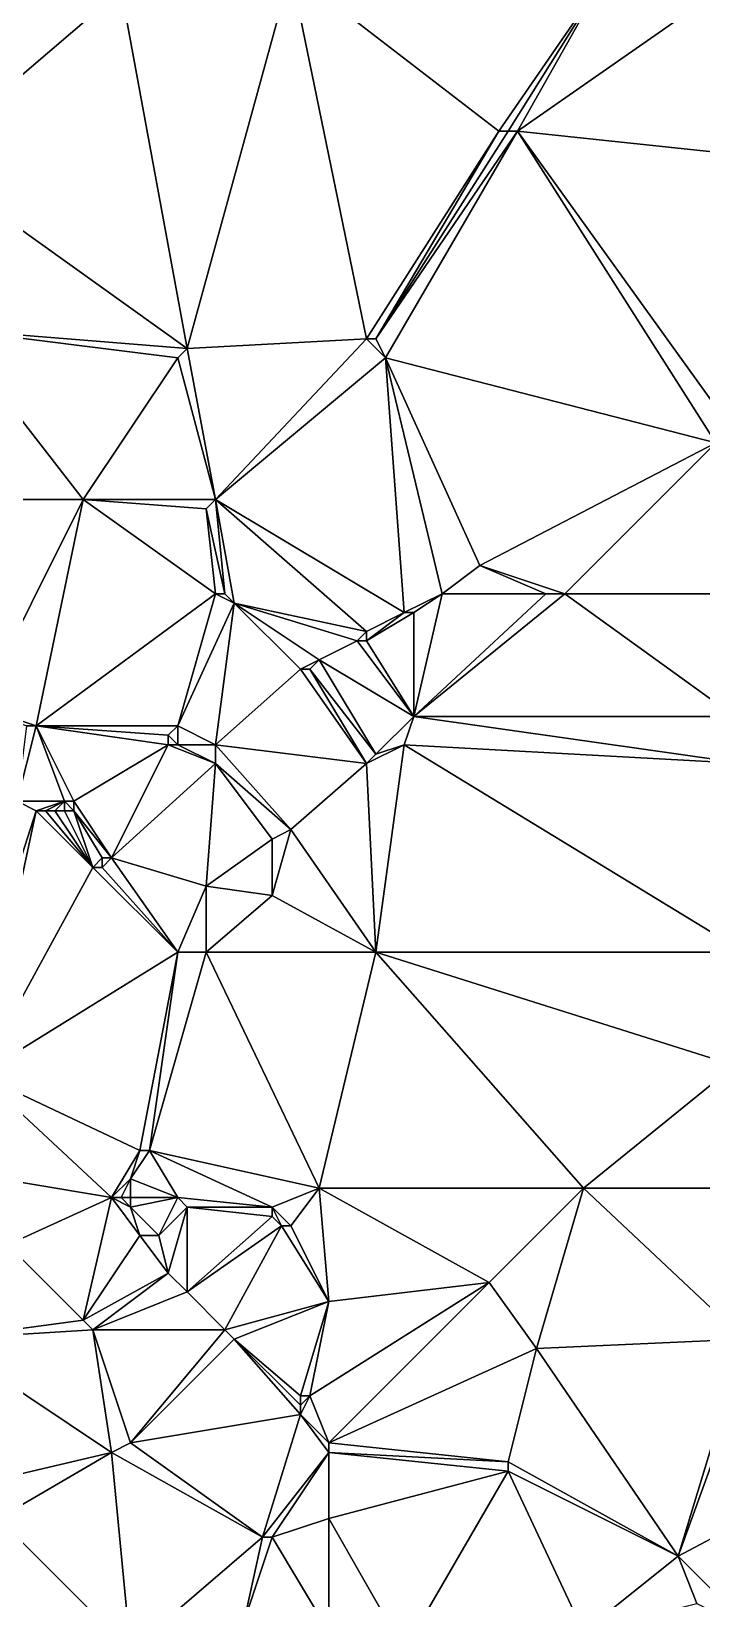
# Model space of a CAD drawing. Extents: x 2679276 to 2679656, y 1246784 to 1247152.
# Drawn here: x 2679405.5 to 2679441, y 1246981.5 to 1247064.5 of the extents above; entities that cross this region are included whole.
import ezdxf

# ---------------------------------------------------------------- set-up
doc = ezdxf.new("R2010")
doc.units = 0

msp = doc.modelspace()

# ---------------------------------------------------------------- linework, layer by layer
for points in [[(2679419.25, 1247067.75, 441.686), (2679410.25, 1247066.75, 442.341), (2679413.75, 1247047.75, 442.841)], [(2679419.25, 1247067.75, 441.686), (2679413.75, 1247047.75, 442.841), (2679423.25, 1247048.25, 442.678)], [(2679435.75, 1247067.25, 440.426), (2679419.25, 1247067.75, 441.686), (2679430.25, 1247059.25, 440.85)], [(2679419.25, 1247067.75, 441.686), (2679423.25, 1247048.25, 442.678), (2679430.25, 1247059.25, 440.85)], [(2679430.25, 1247059.25, 440.85), (2679430.75, 1247059.25, 440.814), (2679435.75, 1247067.25, 440.426)], [(2679430.75, 1247059.25, 440.814), (2679431.25, 1247059.25, 440.784), (2679435.75, 1247067.25, 440.426)], [(2679441.25, 1247066.25, 439.643), (2679435.75, 1247067.25, 440.426), (2679431.25, 1247059.25, 440.784)], [(2679399.75, 1247057.75, 443.353), (2679410.25, 1247066.75, 442.341), (2679400.75, 1247066.75, 443.074)], [(2679410.25, 1247066.75, 442.341), (2679399.75, 1247057.75, 443.353), (2679413.75, 1247047.75, 442.841)], [(2679450.25, 1247057.25, 440.6), (2679441.25, 1247066.25, 439.643), (2679431.25, 1247059.25, 440.784)], [(2679423.75, 1247048.25, 442.645), (2679430.25, 1247059.25, 440.85), (2679423.25, 1247048.25, 442.678)], [(2679430.25, 1247059.25, 440.85), (2679423.75, 1247048.25, 442.645), (2679430.75, 1247059.25, 440.814)], [(2679430.75, 1247059.25, 440.814), (2679423.75, 1247048.25, 442.645), (2679431.25, 1247059.25, 440.784)], [(2679424.25, 1247047.25, 442.669), (2679431.25, 1247059.25, 440.784), (2679423.75, 1247048.25, 442.645)], [(2679441.75, 1247042.75, 441.292), (2679431.25, 1247059.25, 440.784), (2679424.25, 1247047.25, 442.669)], [(2679450.25, 1247057.25, 440.6), (2679431.25, 1247059.25, 440.784), (2679442.75, 1247043.25, 441.163)], [(2679442.75, 1247043.25, 441.163), (2679431.25, 1247059.25, 440.784), (2679441.75, 1247042.75, 441.292)], [(2679413.75, 1247047.75, 442.841), (2679399.75, 1247057.75, 443.353), (2679401.25, 1247048.75, 444.703)], [(2679399.75, 1247039.75, 445.341), (2679408.25, 1247039.75, 444.123), (2679401.25, 1247048.75, 444.703)], [(2679413.25, 1247047.25, 442.897), (2679401.25, 1247048.75, 444.703), (2679408.25, 1247039.75, 444.123)], [(2679413.25, 1247047.25, 442.897), (2679413.75, 1247047.75, 442.841), (2679401.25, 1247048.75, 444.703)], [(2679413.75, 1247047.75, 442.841), (2679415.25, 1247039.75, 443.155), (2679423.25, 1247048.25, 442.678)], [(2679424.25, 1247047.25, 442.669), (2679423.25, 1247048.25, 442.678), (2679415.25, 1247039.75, 443.155)], [(2679423.75, 1247048.25, 442.645), (2679423.25, 1247048.25, 442.678), (2679424.25, 1247047.25, 442.669)], [(2679413.25, 1247047.25, 442.897), (2679408.25, 1247039.75, 444.123), (2679415.25, 1247039.75, 443.155)], [(2679413.25, 1247047.25, 442.897), (2679415.25, 1247039.75, 443.155), (2679413.75, 1247047.75, 442.841)], [(2679415.25, 1247039.75, 443.155), (2679425.25, 1247033.75, 442.677), (2679424.25, 1247047.25, 442.669)], [(2679424.25, 1247047.25, 442.669), (2679427.25, 1247034.75, 442.617), (2679429.25, 1247036.25, 442.51)], [(2679427.25, 1247034.75, 442.617), (2679424.25, 1247047.25, 442.669), (2679425.25, 1247033.75, 442.677)], [(2679424.25, 1247047.25, 442.669), (2679429.25, 1247036.25, 442.51), (2679441.75, 1247042.75, 441.292)], [(2679433.75, 1247034.75, 442.791), (2679441.75, 1247042.75, 441.292), (2679429.25, 1247036.25, 442.51)], [(2679433.75, 1247034.75, 442.791), (2679441.75, 1247034.75, 442.59), (2679441.75, 1247042.75, 441.292)], [(2679399.75, 1247039.75, 445.341), (2679402.75, 1247028.75, 446.389), (2679408.25, 1247039.75, 444.123)], [(2679405.75, 1247027.75, 446.138), (2679408.25, 1247039.75, 444.123), (2679402.75, 1247028.75, 446.389)], [(2679415.25, 1247034.75, 443.78), (2679408.25, 1247039.75, 444.123), (2679405.75, 1247027.75, 446.138)], [(2679414.75, 1247039.25, 443.224), (2679408.25, 1247039.75, 444.123), (2679415.25, 1247034.75, 443.78)], [(2679414.75, 1247039.25, 443.224), (2679415.25, 1247039.75, 443.155), (2679408.25, 1247039.75, 444.123)], [(2679415.25, 1247039.75, 443.155), (2679414.75, 1247039.25, 443.224), (2679415.75, 1247034.75, 443.72)], [(2679416.25, 1247034.25, 443.687), (2679423.25, 1247032.75, 442.929), (2679415.25, 1247039.75, 443.155)], [(2679425.25, 1247033.75, 442.677), (2679415.25, 1247039.75, 443.155), (2679423.25, 1247032.75, 442.929)], [(2679415.75, 1247034.75, 443.72), (2679416.25, 1247034.25, 443.687), (2679415.25, 1247039.75, 443.155)], [(2679415.25, 1247034.75, 443.78), (2679415.75, 1247034.75, 443.72), (2679414.75, 1247039.25, 443.224)], [(2679429.25, 1247036.25, 442.51), (2679427.25, 1247034.75, 442.617), (2679432.75, 1247034.75, 442.772)], [(2679433.75, 1247034.75, 442.791), (2679429.25, 1247036.25, 442.51), (2679432.75, 1247034.75, 442.772)], [(2679413.25, 1247027.75, 444.039), (2679415.25, 1247034.75, 443.78), (2679405.75, 1247027.75, 446.138)], [(2679413.25, 1247027.75, 444.039), (2679416.25, 1247034.25, 443.687), (2679415.25, 1247034.75, 443.78)], [(2679415.75, 1247034.75, 443.72), (2679415.25, 1247034.75, 443.78), (2679416.25, 1247034.25, 443.687)], [(2679425.75, 1247033.75, 442.666), (2679427.25, 1247034.75, 442.617), (2679425.25, 1247033.75, 442.677)], [(2679427.25, 1247034.75, 442.617), (2679425.75, 1247028.25, 443.851), (2679432.75, 1247034.75, 442.772)], [(2679425.75, 1247028.25, 443.851), (2679433.75, 1247034.75, 442.791), (2679432.75, 1247034.75, 442.772)], [(2679442.75, 1247028.25, 443.407), (2679433.75, 1247034.75, 442.791), (2679425.75, 1247028.25, 443.851)], [(2679425.75, 1247033.75, 442.666), (2679425.75, 1247028.25, 443.851), (2679427.25, 1247034.75, 442.617)], [(2679433.75, 1247034.75, 442.791), (2679442.75, 1247028.25, 443.407), (2679441.75, 1247034.75, 442.59)], [(2679415.25, 1247026.75, 444.033), (2679416.25, 1247034.25, 443.687), (2679413.25, 1247027.75, 444.039)], [(2679416.25, 1247034.25, 443.687), (2679415.25, 1247026.75, 444.033), (2679419.75, 1247030.75, 443.361)], [(2679416.25, 1247034.25, 443.687), (2679419.75, 1247030.75, 443.361), (2679420.75, 1247031.25, 443.238)], [(2679422.75, 1247032.25, 443.011), (2679416.25, 1247034.25, 443.687), (2679420.75, 1247031.25, 443.238)], [(2679423.25, 1247032.75, 442.929), (2679416.25, 1247034.25, 443.687), (2679422.75, 1247032.25, 443.011)], [(2679423.25, 1247032.75, 442.929), (2679423.25, 1247032.25, 442.987), (2679425.25, 1247033.75, 442.677)], [(2679425.25, 1247033.75, 442.677), (2679423.25, 1247032.25, 442.987), (2679425.75, 1247033.75, 442.666)], [(2679425.75, 1247028.25, 443.851), (2679425.75, 1247033.75, 442.666), (2679423.25, 1247032.25, 442.987)], [(2679422.75, 1247032.25, 443.011), (2679420.75, 1247031.25, 443.238), (2679425.75, 1247028.25, 443.851)], [(2679423.25, 1247032.25, 442.987), (2679423.25, 1247032.75, 442.929), (2679422.75, 1247032.25, 443.011)], [(2679423.25, 1247032.25, 442.987), (2679422.75, 1247032.25, 443.011), (2679425.75, 1247028.25, 443.851)], [(2679415.25, 1247026.75, 444.033), (2679423.25, 1247025.75, 444.423), (2679419.75, 1247030.75, 443.361)], [(2679420.25, 1247030.75, 443.332), (2679420.75, 1247031.25, 443.238), (2679419.75, 1247030.75, 443.361)], [(2679419.75, 1247030.75, 443.361), (2679423.25, 1247025.75, 444.423), (2679420.25, 1247030.75, 443.332)], [(2679420.25, 1247030.75, 443.332), (2679423.75, 1247026.25, 444.351), (2679420.75, 1247031.25, 443.238)], [(2679423.75, 1247026.25, 444.351), (2679420.25, 1247030.75, 443.332), (2679423.25, 1247025.75, 444.423)], [(2679425.75, 1247028.25, 443.851), (2679420.75, 1247031.25, 443.238), (2679423.75, 1247026.25, 444.351)], [(2679405.25, 1247027.75, 446.181), (2679405.75, 1247027.75, 446.138), (2679402.75, 1247028.75, 446.389)], [(2679425.75, 1247028.25, 443.851), (2679423.75, 1247026.25, 444.351), (2679425.25, 1247026.75, 444.161)], [(2679425.75, 1247028.25, 443.851), (2679425.25, 1247026.75, 444.161), (2679443.25, 1247025.75, 443.617)], [(2679443.25, 1247025.75, 443.617), (2679442.75, 1247028.25, 443.407), (2679425.75, 1247028.25, 443.851)], [(2679405.75, 1247027.75, 446.138), (2679404.75, 1247023.75, 446.038), (2679407.25, 1247023.75, 445.734)], [(2679405.25, 1247027.75, 446.181), (2679404.75, 1247023.75, 446.038), (2679405.75, 1247027.75, 446.138)], [(2679407.75, 1247023.75, 445.647), (2679405.75, 1247027.75, 446.138), (2679407.25, 1247023.75, 445.734)], [(2679412.75, 1247026.75, 444.191), (2679405.75, 1247027.75, 446.138), (2679407.75, 1247023.75, 445.647)], [(2679413.25, 1247027.75, 444.039), (2679405.75, 1247027.75, 446.138), (2679412.75, 1247027.25, 444.138)], [(2679405.75, 1247027.75, 446.138), (2679412.75, 1247026.75, 444.191), (2679412.75, 1247027.25, 444.138)], [(2679413.25, 1247027.75, 444.039), (2679412.75, 1247027.25, 444.138), (2679413.25, 1247026.75, 444.121)], [(2679412.75, 1247026.75, 444.191), (2679413.25, 1247026.75, 444.121), (2679412.75, 1247027.25, 444.138)], [(2679413.25, 1247027.75, 444.039), (2679413.25, 1247026.75, 444.121), (2679415.25, 1247026.75, 444.033)], [(2679412.75, 1247026.75, 444.191), (2679407.75, 1247023.75, 445.647), (2679409.75, 1247020.75, 446.209)], [(2679409.75, 1247020.75, 446.209), (2679415.25, 1247025.75, 444.226), (2679412.75, 1247026.75, 444.191)], [(2679413.25, 1247026.75, 444.121), (2679412.75, 1247026.75, 444.191), (2679415.25, 1247025.75, 444.226)], [(2679415.25, 1247026.75, 444.033), (2679413.25, 1247026.75, 444.121), (2679415.25, 1247025.75, 444.226)], [(2679419.25, 1247022.25, 444.603), (2679423.25, 1247025.75, 444.423), (2679415.25, 1247026.75, 444.033)], [(2679415.25, 1247025.75, 444.226), (2679419.25, 1247022.25, 444.603), (2679415.25, 1247026.75, 444.033)], [(2679423.75, 1247026.25, 444.351), (2679423.25, 1247025.75, 444.423), (2679425.25, 1247026.75, 444.161)], [(2679423.75, 1247015.75, 445.112), (2679425.25, 1247026.75, 444.161), (2679423.25, 1247025.75, 444.423)], [(2679423.75, 1247015.75, 445.112), (2679443.25, 1247015.75, 444.538), (2679425.25, 1247026.75, 444.161)], [(2679443.25, 1247015.75, 444.538), (2679443.25, 1247025.75, 443.617), (2679425.25, 1247026.75, 444.161)], [(2679415.25, 1247025.75, 444.226), (2679409.75, 1247020.75, 446.209), (2679414.75, 1247019.25, 445.751)], [(2679415.25, 1247025.75, 444.226), (2679414.75, 1247019.25, 445.751), (2679418.25, 1247021.75, 444.711)], [(2679419.25, 1247022.25, 444.603), (2679415.25, 1247025.75, 444.226), (2679418.25, 1247021.75, 444.711)], [(2679419.25, 1247022.25, 444.603), (2679423.75, 1247015.75, 445.112), (2679423.25, 1247025.75, 444.423)], [(2679404.75, 1247023.75, 446.038), (2679401.25, 1247009.25, 447.424), (2679405.75, 1247023.25, 445.927)], [(2679402.75, 1247009.25, 447.378), (2679405.75, 1247023.25, 445.927), (2679401.25, 1247009.25, 447.424)], [(2679408.75, 1247020.25, 446.336), (2679405.75, 1247023.25, 445.927), (2679402.75, 1247009.25, 447.378)], [(2679404.75, 1247023.75, 446.038), (2679405.75, 1247023.25, 445.927), (2679407.25, 1247023.75, 445.734)], [(2679407.25, 1247023.75, 445.734), (2679405.75, 1247023.25, 445.927), (2679406.25, 1247023.25, 445.878)], [(2679405.75, 1247023.25, 445.927), (2679408.75, 1247020.25, 446.336), (2679406.25, 1247023.25, 445.878)], [(2679406.75, 1247023.25, 445.827), (2679407.25, 1247023.75, 445.734), (2679406.25, 1247023.25, 445.878)], [(2679408.75, 1247020.25, 446.336), (2679406.75, 1247023.25, 445.827), (2679406.25, 1247023.25, 445.878)], [(2679407.25, 1247023.25, 445.775), (2679407.25, 1247023.75, 445.734), (2679406.75, 1247023.25, 445.827)], [(2679408.75, 1247020.25, 446.336), (2679407.25, 1247023.25, 445.775), (2679406.75, 1247023.25, 445.827)], [(2679407.75, 1247023.75, 445.647), (2679407.25, 1247023.75, 445.734), (2679407.75, 1247023.25, 445.721)], [(2679407.75, 1247023.25, 445.721), (2679407.25, 1247023.75, 445.734), (2679407.25, 1247023.25, 445.775)], [(2679408.75, 1247020.25, 446.336), (2679407.75, 1247023.25, 445.721), (2679407.25, 1247023.25, 445.775)], [(2679407.75, 1247023.25, 445.721), (2679409.75, 1247020.75, 446.209), (2679407.75, 1247023.75, 445.647)], [(2679408.75, 1247020.25, 446.336), (2679409.25, 1247020.75, 446.251), (2679407.75, 1247023.25, 445.721)], [(2679409.25, 1247020.75, 446.251), (2679409.75, 1247020.75, 446.209), (2679407.75, 1247023.25, 445.721)], [(2679419.25, 1247022.25, 444.603), (2679418.25, 1247021.75, 444.711), (2679418.25, 1247018.75, 445.321)], [(2679423.75, 1247015.75, 445.112), (2679419.25, 1247022.25, 444.603), (2679418.25, 1247018.75, 445.321)], [(2679414.75, 1247019.25, 445.751), (2679418.25, 1247018.75, 445.321), (2679418.25, 1247021.75, 444.711)], [(2679408.75, 1247020.25, 446.336), (2679409.25, 1247020.25, 446.304), (2679409.25, 1247020.75, 446.251)], [(2679413.25, 1247015.75, 446.231), (2679409.75, 1247020.75, 446.209), (2679409.25, 1247020.25, 446.304)], [(2679409.75, 1247020.75, 446.209), (2679409.25, 1247020.75, 446.251), (2679409.25, 1247020.25, 446.304)], [(2679413.25, 1247015.75, 446.231), (2679414.75, 1247019.25, 445.751), (2679409.75, 1247020.75, 446.209)], [(2679402.75, 1247009.25, 447.378), (2679413.25, 1247015.75, 446.231), (2679408.75, 1247020.25, 446.336)], [(2679408.75, 1247020.25, 446.336), (2679413.25, 1247015.75, 446.231), (2679409.25, 1247020.25, 446.304)], [(2679414.75, 1247019.25, 445.751), (2679413.25, 1247015.75, 446.231), (2679414.75, 1247015.75, 445.994)], [(2679414.75, 1247015.75, 445.994), (2679418.25, 1247018.75, 445.321), (2679414.75, 1247019.25, 445.751)], [(2679414.75, 1247015.75, 445.994), (2679423.75, 1247015.75, 445.112), (2679418.25, 1247018.75, 445.321)], [(2679413.25, 1247015.75, 446.231), (2679402.75, 1247009.25, 447.378), (2679411.25, 1247005.25, 447.611)], [(2679413.25, 1247015.75, 446.231), (2679411.25, 1247005.25, 447.611), (2679411.75, 1247005.25, 447.54)], [(2679420.75, 1247003.25, 446.329), (2679414.75, 1247015.75, 445.994), (2679411.75, 1247005.25, 447.54)], [(2679413.25, 1247015.75, 446.231), (2679411.75, 1247005.25, 447.54), (2679414.75, 1247015.75, 445.994)], [(2679420.75, 1247003.25, 446.329), (2679423.75, 1247015.75, 445.112), (2679414.75, 1247015.75, 445.994)], [(2679434.75, 1247003.25, 446.298), (2679423.75, 1247015.75, 445.112), (2679420.75, 1247003.25, 446.329)], [(2679434.75, 1247003.25, 446.298), (2679442.75, 1247009.75, 444.76), (2679423.75, 1247015.75, 445.112)], [(2679443.25, 1247015.75, 444.538), (2679423.75, 1247015.75, 445.112), (2679442.75, 1247009.75, 444.76)], [(2679434.75, 1247003.25, 446.298), (2679443.25, 1247003.25, 445.446), (2679442.75, 1247009.75, 444.76)], [(2679400.75, 1247004.25, 448.014), (2679409.75, 1247002.75, 448.177), (2679402.75, 1247009.25, 447.378)], [(2679402.75, 1247009.25, 447.378), (2679409.75, 1247002.75, 448.177), (2679411.25, 1247005.25, 447.611)], [(2679410.75, 1247003.75, 447.933), (2679411.25, 1247005.25, 447.611), (2679409.75, 1247002.75, 448.177)], [(2679411.75, 1247005.25, 447.54), (2679410.75, 1247003.75, 447.933), (2679413.25, 1247002.75, 447.675)], [(2679411.25, 1247005.25, 447.611), (2679410.75, 1247003.75, 447.933), (2679411.75, 1247005.25, 447.54)], [(2679420.75, 1247003.25, 446.329), (2679411.75, 1247005.25, 447.54), (2679418.25, 1247002.25, 446.469)], [(2679411.75, 1247005.25, 447.54), (2679413.25, 1247002.75, 447.675), (2679418.25, 1247002.25, 446.469)], [(2679400.75, 1247004.25, 448.014), (2679404.25, 1247000.25, 448.304), (2679409.75, 1247002.75, 448.177)], [(2679410.25, 1247002.75, 448.133), (2679410.75, 1247003.75, 447.933), (2679409.75, 1247002.75, 448.177)], [(2679410.25, 1247002.75, 448.133), (2679410.75, 1247002.75, 448.08), (2679410.75, 1247003.75, 447.933)], [(2679410.75, 1247003.75, 447.933), (2679410.75, 1247002.75, 448.08), (2679413.25, 1247002.75, 447.675)], [(2679420.75, 1247003.25, 446.329), (2679418.25, 1247002.25, 446.469), (2679419.25, 1247001.25, 446.507)], [(2679421.25, 1246997.25, 447.011), (2679420.75, 1247003.25, 446.329), (2679419.25, 1247001.25, 446.507)], [(2679421.25, 1246997.25, 447.011), (2679429.75, 1246998.25, 446.492), (2679420.75, 1247003.25, 446.329)], [(2679434.75, 1247003.25, 446.298), (2679420.75, 1247003.25, 446.329), (2679429.75, 1246998.25, 446.492)], [(2679432.25, 1246994.75, 446.932), (2679434.75, 1247003.25, 446.298), (2679429.75, 1246998.25, 446.492)], [(2679443.25, 1246995.25, 445.756), (2679434.75, 1247003.25, 446.298), (2679432.25, 1246994.75, 446.932)], [(2679443.25, 1247003.25, 445.446), (2679434.75, 1247003.25, 446.298), (2679443.25, 1246995.25, 445.756)], [(2679404.25, 1247000.25, 448.304), (2679408.25, 1246996.25, 448.603), (2679409.75, 1247002.75, 448.177)], [(2679411.25, 1247000.75, 448.247), (2679409.75, 1247002.75, 448.177), (2679408.25, 1246996.25, 448.603)], [(2679410.25, 1247002.75, 448.133), (2679409.75, 1247002.75, 448.177), (2679410.75, 1247002.25, 448.139)], [(2679410.75, 1247002.25, 448.139), (2679409.75, 1247002.75, 448.177), (2679411.25, 1247000.75, 448.247)], [(2679410.25, 1247002.75, 448.133), (2679410.75, 1247002.25, 448.139), (2679410.75, 1247002.75, 448.08)], [(2679410.75, 1247002.25, 448.139), (2679412.25, 1247000.75, 448.156), (2679413.25, 1247002.75, 447.675)], [(2679410.75, 1247002.75, 448.08), (2679410.75, 1247002.25, 448.139), (2679413.25, 1247002.75, 447.675)], [(2679412.25, 1247000.75, 448.156), (2679410.75, 1247002.25, 448.139), (2679411.25, 1247000.75, 448.247)], [(2679413.75, 1247002.25, 447.637), (2679413.25, 1247002.75, 447.675), (2679412.25, 1247000.75, 448.156)], [(2679412.25, 1247000.75, 448.156), (2679412.75, 1246998.75, 448.332), (2679413.75, 1247002.25, 447.637)], [(2679412.75, 1246998.75, 448.332), (2679413.75, 1246997.75, 448.341), (2679413.75, 1247002.25, 447.637)], [(2679413.75, 1247002.25, 447.637), (2679418.25, 1247002.25, 446.469), (2679413.25, 1247002.75, 447.675)], [(2679418.25, 1247002.25, 446.469), (2679413.75, 1247002.25, 447.637), (2679418.25, 1247001.75, 446.526)], [(2679418.25, 1247001.75, 446.526), (2679413.75, 1247002.25, 447.637), (2679413.75, 1246997.75, 448.341)], [(2679418.75, 1247001.25, 446.541), (2679419.25, 1247001.25, 446.507), (2679418.25, 1247002.25, 446.469)], [(2679418.75, 1247001.25, 446.541), (2679418.25, 1247002.25, 446.469), (2679418.25, 1247001.75, 446.526)], [(2679418.75, 1247001.25, 446.541), (2679418.25, 1247001.75, 446.526), (2679413.75, 1246997.75, 448.341)], [(2679411.25, 1247000.75, 448.247), (2679408.25, 1246996.25, 448.603), (2679412.75, 1246998.75, 448.332)], [(2679412.25, 1247000.75, 448.156), (2679411.25, 1247000.75, 448.247), (2679412.75, 1246998.75, 448.332)], [(2679415.75, 1246995.75, 448.391), (2679418.75, 1247001.25, 446.541), (2679413.75, 1246997.75, 448.341)], [(2679418.75, 1247001.25, 446.541), (2679415.75, 1246995.75, 448.391), (2679421.25, 1246997.25, 447.011)], [(2679418.75, 1247001.25, 446.541), (2679421.25, 1246997.25, 447.011), (2679419.25, 1247001.25, 446.507)], [(2679404.25, 1247000.25, 448.304), (2679400.75, 1246995.25, 449.738), (2679408.25, 1246996.25, 448.603)], [(2679408.75, 1246995.75, 448.629), (2679412.75, 1246998.75, 448.332), (2679408.25, 1246996.25, 448.603)], [(2679412.75, 1246998.75, 448.332), (2679408.75, 1246995.75, 448.629), (2679413.75, 1246997.75, 448.341)], [(2679421.25, 1246997.25, 447.011), (2679420.25, 1246992.25, 448.366), (2679429.75, 1246998.25, 446.492)], [(2679421.25, 1246989.75, 448.518), (2679429.75, 1246998.25, 446.492), (2679420.25, 1246992.25, 448.366)], [(2679432.25, 1246994.75, 446.932), (2679429.75, 1246998.25, 446.492), (2679421.25, 1246989.75, 448.518)], [(2679408.75, 1246995.75, 448.629), (2679415.75, 1246995.75, 448.391), (2679413.75, 1246997.75, 448.341)], [(2679416.25, 1246995.25, 448.416), (2679421.25, 1246997.25, 447.011), (2679415.75, 1246995.75, 448.391)], [(2679421.25, 1246997.25, 447.011), (2679416.25, 1246995.25, 448.416), (2679419.75, 1246992.25, 448.428)], [(2679421.25, 1246997.25, 447.011), (2679419.75, 1246992.25, 448.428), (2679420.25, 1246992.25, 448.366)], [(2679408.25, 1246996.25, 448.603), (2679400.75, 1246995.25, 449.738), (2679408.75, 1246995.75, 448.629)], [(2679408.75, 1246995.75, 448.629), (2679400.75, 1246995.25, 449.738), (2679409.75, 1246989.25, 449.845)], [(2679410.75, 1246989.75, 449.664), (2679408.75, 1246995.75, 448.629), (2679409.75, 1246989.25, 449.845)], [(2679408.75, 1246995.75, 448.629), (2679410.75, 1246989.75, 449.664), (2679415.75, 1246995.75, 448.391)], [(2679416.25, 1246995.25, 448.416), (2679415.75, 1246995.75, 448.391), (2679410.75, 1246989.75, 449.664)], [(2679401.25, 1246987.25, 451), (2679409.75, 1246989.25, 449.845), (2679400.75, 1246995.25, 449.738)], [(2679419.75, 1246991.25, 448.523), (2679416.25, 1246995.25, 448.416), (2679410.75, 1246989.75, 449.664)], [(2679419.75, 1246992.25, 448.428), (2679416.25, 1246995.25, 448.416), (2679419.75, 1246991.75, 448.48)], [(2679416.25, 1246995.25, 448.416), (2679419.75, 1246991.25, 448.523), (2679419.75, 1246991.75, 448.48)], [(2679443.25, 1246995.25, 445.756), (2679432.25, 1246994.75, 446.932), (2679439.75, 1246983.75, 448.08)], [(2679443.75, 1246994.75, 445.753), (2679443.25, 1246995.25, 445.756), (2679439.75, 1246983.75, 448.08)], [(2679432.25, 1246994.75, 446.932), (2679421.25, 1246989.75, 448.518), (2679430.75, 1246988.75, 448.07)], [(2679432.25, 1246994.75, 446.932), (2679430.75, 1246988.75, 448.07), (2679439.75, 1246983.75, 448.08)], [(2679443.75, 1246994.75, 445.753), (2679439.75, 1246983.75, 448.08), (2679448.25, 1246988.25, 446.574)], [(2679421.25, 1246989.75, 448.518), (2679420.25, 1246992.25, 448.366), (2679419.75, 1246991.25, 448.523)], [(2679419.75, 1246991.75, 448.48), (2679419.75, 1246991.25, 448.523), (2679420.25, 1246992.25, 448.366)], [(2679419.75, 1246992.25, 448.428), (2679419.75, 1246991.75, 448.48), (2679420.25, 1246992.25, 448.366)], [(2679417.75, 1246984.75, 449.027), (2679419.75, 1246991.25, 448.523), (2679410.75, 1246989.75, 449.664)], [(2679419.75, 1246991.25, 448.523), (2679417.75, 1246984.75, 449.027), (2679421.25, 1246989.25, 448.563)], [(2679421.25, 1246989.75, 448.518), (2679419.75, 1246991.25, 448.523), (2679421.25, 1246989.25, 448.563)], [(2679403.75, 1246985.75, 450.971), (2679409.75, 1246989.25, 449.845), (2679401.25, 1246987.25, 451)], [(2679409.75, 1246989.25, 449.845), (2679403.75, 1246985.75, 450.971), (2679410.75, 1246978.75, 450.906)], [(2679409.75, 1246989.25, 449.845), (2679417.75, 1246984.75, 449.027), (2679410.75, 1246989.75, 449.664)], [(2679409.75, 1246989.25, 449.845), (2679410.75, 1246978.75, 450.906), (2679417.75, 1246984.75, 449.027)], [(2679418.25, 1246984.75, 449.001), (2679421.25, 1246989.25, 448.563), (2679417.75, 1246984.75, 449.027)], [(2679418.25, 1246984.75, 449.001), (2679421.25, 1246985.75, 448.82), (2679421.25, 1246989.25, 448.563)], [(2679421.25, 1246989.75, 448.518), (2679421.25, 1246989.25, 448.563), (2679430.75, 1246988.75, 448.07)], [(2679430.75, 1246988.25, 448.141), (2679430.75, 1246988.75, 448.07), (2679421.25, 1246989.25, 448.563)], [(2679421.25, 1246985.75, 448.82), (2679430.75, 1246988.25, 448.141), (2679421.25, 1246989.25, 448.563)], [(2679421.25, 1246985.75, 448.82), (2679425.25, 1246978.75, 449.668), (2679430.75, 1246988.25, 448.141)], [(2679434.75, 1246979.75, 448.535), (2679430.75, 1246988.25, 448.141), (2679425.25, 1246978.75, 449.668)], [(2679430.75, 1246988.25, 448.141), (2679439.75, 1246983.75, 448.08), (2679430.75, 1246988.75, 448.07)], [(2679430.75, 1246988.25, 448.141), (2679434.75, 1246979.75, 448.535), (2679439.75, 1246983.75, 448.08)], [(2679448.25, 1246988.25, 446.574), (2679439.75, 1246983.75, 448.08), (2679443.75, 1246979.75, 448.404)], [(2679403.75, 1246985.75, 450.971), (2679403.75, 1246980.25, 451.322), (2679410.75, 1246978.75, 450.906)], [(2679418.25, 1246984.75, 449.001), (2679421.25, 1246979.75, 449.365), (2679421.25, 1246985.75, 448.82)], [(2679421.25, 1246985.75, 448.82), (2679421.25, 1246979.75, 449.365), (2679425.25, 1246978.75, 449.668)], [(2679416.75, 1246980.25, 449.302), (2679417.75, 1246984.75, 449.027), (2679410.75, 1246978.75, 450.906)], [(2679418.25, 1246984.75, 449.001), (2679416.75, 1246980.25, 449.302), (2679421.25, 1246979.75, 449.365)], [(2679417.75, 1246984.75, 449.027), (2679416.75, 1246980.25, 449.302), (2679418.25, 1246984.75, 449.001)], [(2679440.75, 1246981.25, 448.4), (2679439.75, 1246983.75, 448.08), (2679434.75, 1246979.75, 448.535)], [(2679440.75, 1246981.25, 448.4), (2679443.75, 1246979.75, 448.404), (2679439.75, 1246983.75, 448.08)]]:
    msp.add_3dface(points)

doc.saveas('drawing.dxf')
